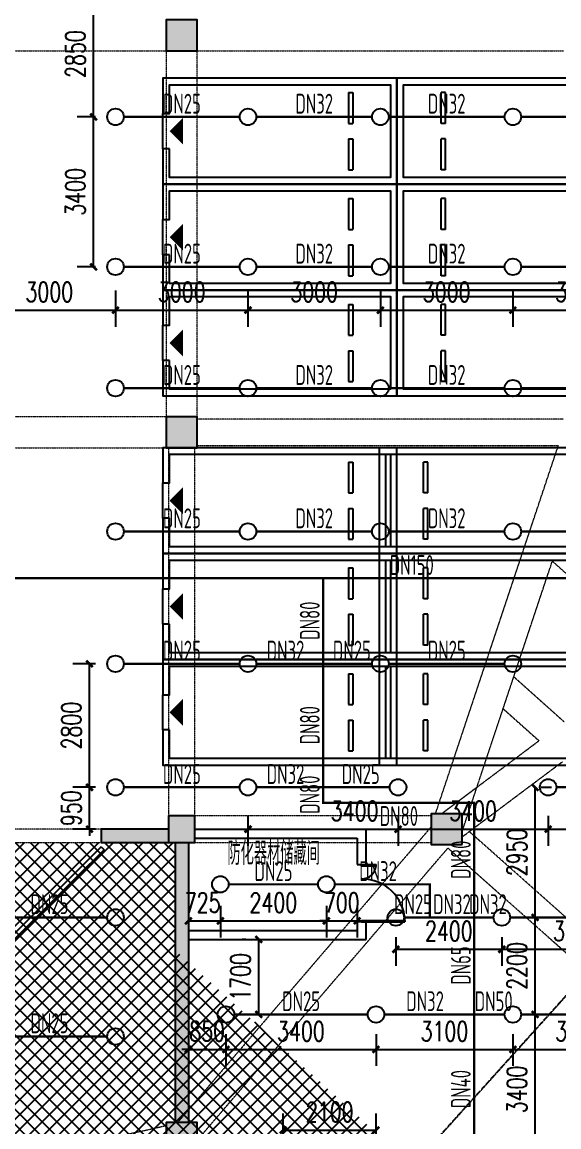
# Model space of a CAD drawing. Extents: x 6824721 to 16538177, y 2478193 to 6665639.
# Drawn here: x 8830099 to 8842256, y 2813701 to 2838751 of the extents above; entities that cross this region are included whole.
import ezdxf

# ---------------------------------------------------------------- set-up
doc = ezdxf.new("R2010")
doc.units = 0
doc.header["$LTSCALE"] = 10
doc.linetypes.add('__DASH', pattern=[0.35, 0.25, -0.1])
doc.linetypes.add('DASH', pattern=[0.35, 0.25, -0.1])
for name, color, linetype in [('0-wo', 8, 'Continuous'), ('00-停车位', 67, 'Continuous'), ('PUB_HATCH', 8, 'Continuous'), ('S-梁-虚线', 4, 'DASH'), ('W-EQUIP_喷头', 7, 'Continuous'), ('W-PIPE-喷淋', 6, 'Continuous'), ('W-PIPE-喷淋中', 6, 'Continuous'), ('W-TEXT_喷淋', 7, 'Continuous'), ('W-TWT_DIM', 3, 'Continuous')]:
    doc.layers.add(name, color=color, linetype=linetype)
doc.layers.add('钢梁', color=141, linetype='Continuous', lineweight=18)
doc.styles.add('8B2_02', font='tssdeng.shx', dxfattribs={"width": 0.7, "bigfont": 'TSSDCHN.shx'})
doc.styles.add('_TCH_DIM_T3', font='SIMPLEX', dxfattribs={"width": 0.705882, "bigfont": 'GBCBIG'})
doc.styles.add('_TWT_PIPEDN', font='TSSDENG', dxfattribs={"width": 0.8, "height": 3.5, "bigfont": 'TSSDCHN'})
doc.dimstyles.new('_TWT_ARCH&&150', dxfattribs={"dimtxt": 446.25, "dimasz": 150, "dimexe": 375, "dimexo": 450, "dimgap": 189.375, "dimtad": 1, "dimdec": 0, "dimzin": 0, "dimdsep": 46, "dimtxsty": '_TCH_DIM_T3', "dimblk": 'ARCHTICK', "dimcen": 0.09, "dimclrt": 7, "dimazin": 2, "dimtfac": 1, "dimtdec": 0, "dimtix": 1, "dimtmove": 2, "dimatfit": 3, "dimfxl": 0, "dimtolj": 1, "dimtzin": 0, "dimarcsym": 0})

# ---------------------------------------------------------------- blocks, each defined once
blk = doc.blocks.new('车位2400x5300')
at = {"layer": '00-停车位', "color": 251}
for p, q in [((-875, -1000), (-175, -1000)), ((-875, -1100), (-875, -1000)), ((-175, -1100), (-175, -1000)), ((175, -1000), (875, -1000)), ((175, -1100), (175, -1000)), ((875, -1100), (875, -1000)), ((-875, -1100), (-175, -1100)), ((175, -1100), (875, -1100)), ((400, -5300), (-400, -5300))]:
    blk.add_line(p, q, dxfattribs=at)
blk.add_lwpolyline([(400, -5150), (400, -5300), (1200, -5300), (1200, 0), (-1200, 0), (-1200, -5300), (-400, -5300), (-400, -5150), (-1050, -5150), (-1050, -150), (1050, -150), (1050, -5150), (400, -5150)], dxfattribs=at)
blk.add_lwpolyline([(0, -5150, 0, 600, 0), (0, -4850, 600, 600, 0)], format="xyseb", dxfattribs=at)
blk = doc.blocks.new('_FZH')
blk.add_lwpolyline([(-0.5, -0.5), (0.5, -0.5), (0.5, 0.5), (-0.5, 0.5)], close=True)
at = {"layer": 'PUB_HATCH'}
blk.add_solid([(-0.5, -0.5), (0.5, -0.5), (-0.5, 0.5), (0.5, 0.5)], dxfattribs=at)
blk = doc.blocks.new('$DorLib2D$00000091')
for p, q in [((-0.5, 0.0417), (-0.1464, 0.3952)), ((-0.1464, 0.3952), (-0.1582, 0.407)), ((0.1464, 0.3952), (0.1582, 0.407)), ((0.5, 0.0417), (0.1464, 0.3952)), ((-0.5, 0.0417), (-0.5118, 0.0535)), ((0.5, 0.0417), (0.5118, 0.0535))]:
    blk.add_line(p, q)
at = {"const_width": 0.00833}
for points in [[(-0.5118, 0.0535), (-0.1582, 0.407)], [(0.5118, 0.0535), (0.1582, 0.407)]]:
    blk.add_lwpolyline(points, dxfattribs=at)
for centre, start, end in [((-0.5, 0.0417), 0, 45), ((0.5, 0.0417), 135, 180)]:
    blk.add_arc(centre, 0.5, start, end)
blk = doc.blocks.new('$DorLib2D$00000225')
at = {"color": 0}
for p, q in [((0.475, -0.001), (0.475, 0.752)), ((0.475, 0.752), (0.5, 0.752)), ((0.5, -0.001), (0.5, 0.752)), ((-0.5, 0), (-0.5, 0.252)), ((-0.475, 0.252), (-0.5, 0.252)), ((-0.475, 0), (-0.475, 0.252)), ((-0.475, 0), (-0.5, 0)), ((0.475, -0.001), (0.5, -0.001))]:
    blk.add_line(p, q, dxfattribs=at)
for centre, radius, start, end in [((0.505, -0.002), 0.755, 92.2493, 179.7238), ((-0.501, 0.003), 0.251, 359.7899, 84.0974)]:
    blk.add_arc(centre, radius, start, end, dxfattribs=at)
blk = doc.blocks.new('LIANGMOBAN')
at = {"layer": 'S-梁-虚线', "color": 8, "lineweight": 18}
for p, q in [((1955591, 124128), (1963891, 124128)), ((1963891, 124128), (1963891, 115828)), ((1964591, 115828), (1964591, 124128)), ((1964591, 124128), (1972891, 124128)), ((1963891, 115828), (1955591, 115828)), ((1972891, 115778), (1964591, 115778)), ((1955591, 115128), (1963891, 115128)), ((1963941, 115128), (1963941, 106778)), ((1964541, 106778), (1964541, 115128)), ((1964591, 115178), (1972772, 115178)), ((1969989, 106828), (1972772, 115178)), ((1970591, 106422), (1972636, 112556)), ((1972636, 112556), (1974965, 110459)), ((1972903, 108912), (1971762, 109934)), ((1971521, 109210), (1972332, 108484)), ((1970125, 106828), (1972332, 108484)), ((1970591, 106303), (1972863, 108008)), ((1970171, 106863), (1970928, 107431)), ((1970629, 106535), (1970928, 107431)), ((1969891, 106778), (1964541, 106778)), ((1962416, 106478), (1956416, 106478)), ((1969881, 106519), (1964146, 99828)), ((1976225, 101561), (1970753, 106425)), ((1956416, 106178), (1962416, 106178)), ((1964541, 106178), (1969891, 106178)), ((1964602, 99438), (1970270, 106051)), ((1975823, 101115), (1970270, 106051)), ((1955541, 97904), (1963891, 99759))]:
    blk.add_line(p, q, dxfattribs=at)
blk = doc.blocks.new('_ArchTick')
at = {"color": 0, "linetype": 'ByBlock', "const_width": 0.4}
blk.add_lwpolyline([(-0.5, -0.5), (0.5, 0.5)], dxfattribs=at)
blk = doc.blocks.new('*D464')
at = {"layer": 'Defpoints', "color": 0, "transparency": 16777216}
for p in [(8835458, 2817951), (8835615, 2817951), (8835615, 2816251)]:
    blk.add_point(p, dxfattribs=at)
at = {"layer": 'W-TWT_DIM', "color": 0, "lineweight": -2, "transparency": 16777216}
for p, q in [((8835165, 2817951), (8835083, 2817951)), ((8835458, 2816251), (8835458, 2817951)), ((8835165, 2816251), (8835083, 2816251))]:
    blk.add_line(p, q, dxfattribs=at)
at = {"layer": 'W-TWT_DIM', "color": 0, "lineweight": -2, "transparency": 16777216, "xscale": 150, "yscale": 150, "zscale": 150}
for p, rotation in [((8835458, 2817951), 90), ((8835458, 2816251), 270)]:
    blk.add_blockref('_ArchTick', p, dxfattribs=dict(at, rotation=rotation))
at = {"layer": 'W-TWT_DIM', "color": 7, "transparency": 16777216, "insert": (8835045, 2817101), "char_height": 446.2, "attachment_point": 5, "rotation": 90, "style": '_TCH_DIM_T3'}
blk.add_mtext('\\A1;1700', dxfattribs=at)
blk = doc.blocks.new('*D465')
at = {"layer": 'Defpoints', "color": 0, "transparency": 16777216}
for p in [(8838564, 2818451), (8840964, 2818451), (8840964, 2817728)]:
    blk.add_point(p, dxfattribs=at)
at = {"layer": 'W-TWT_DIM', "color": 0, "lineweight": -2, "transparency": 16777216}
for p, q in [((8838564, 2818001), (8838564, 2817353)), ((8840964, 2818001), (8840964, 2817353)), ((8838564, 2817728), (8840964, 2817728))]:
    blk.add_line(p, q, dxfattribs=at)
at = {"layer": 'W-TWT_DIM', "color": 0, "lineweight": -2, "transparency": 16777216, "xscale": 150, "yscale": 150, "zscale": 150, "rotation": 180}
blk.add_blockref('_ArchTick', (8838564, 2817728), dxfattribs=at)
at = {"layer": 'W-TWT_DIM', "color": 0, "lineweight": -2, "transparency": 16777216, "xscale": 150, "yscale": 150, "zscale": 150}
blk.add_blockref('_ArchTick', (8840964, 2817728), dxfattribs=at)
at = {"layer": 'W-TWT_DIM', "color": 7, "transparency": 16777216, "insert": (8839764, 2818140), "char_height": 446.2, "attachment_point": 5, "style": '_TCH_DIM_T3'}
blk.add_mtext('\\A1;2400', dxfattribs=at)
blk = doc.blocks.new('*D466')
at = {"layer": 'Defpoints', "color": 0, "transparency": 16777216}
for p in [(8840964, 2818451), (8844364, 2818451), (8844364, 2817728)]:
    blk.add_point(p, dxfattribs=at)
at = {"layer": 'W-TWT_DIM', "color": 0, "lineweight": -2, "transparency": 16777216}
for p, q in [((8840964, 2818001), (8840964, 2817353)), ((8844364, 2818001), (8844364, 2817353)), ((8840964, 2817728), (8844364, 2817728))]:
    blk.add_line(p, q, dxfattribs=at)
at = {"layer": 'W-TWT_DIM', "color": 0, "lineweight": -2, "transparency": 16777216, "xscale": 150, "yscale": 150, "zscale": 150, "rotation": 180}
blk.add_blockref('_ArchTick', (8840964, 2817728), dxfattribs=at)
at = {"layer": 'W-TWT_DIM', "color": 0, "lineweight": -2, "transparency": 16777216, "xscale": 150, "yscale": 150, "zscale": 150}
blk.add_blockref('_ArchTick', (8844364, 2817728), dxfattribs=at)
at = {"layer": 'W-TWT_DIM', "color": 7, "transparency": 16777216, "insert": (8842664, 2818140), "char_height": 446.2, "attachment_point": 5, "style": '_TCH_DIM_T3'}
blk.add_mtext('\\A1;3400', dxfattribs=at)
blk = doc.blocks.new('*D573')
at = {"layer": 'Defpoints', "color": 0, "transparency": 16777216}
for p in [(8831718, 2836601), (8832214, 2836601), (8832214, 2833201)]:
    blk.add_point(p, dxfattribs=at)
at = {"layer": 'W-TWT_DIM', "color": 0, "lineweight": -2, "transparency": 16777216}
for p, q in [((8831764, 2836601), (8831343, 2836601)), ((8831718, 2833201), (8831718, 2836601)), ((8831764, 2833201), (8831343, 2833201))]:
    blk.add_line(p, q, dxfattribs=at)
at = {"layer": 'W-TWT_DIM', "color": 0, "lineweight": -2, "transparency": 16777216, "xscale": 150, "yscale": 150, "zscale": 150}
for p, rotation in [((8831718, 2836601), 90), ((8831718, 2833201), 270)]:
    blk.add_blockref('_ArchTick', p, dxfattribs=dict(at, rotation=rotation))
at = {"layer": 'W-TWT_DIM', "color": 7, "transparency": 16777216, "insert": (8831305, 2834901), "char_height": 446.2, "attachment_point": 5, "rotation": 90, "style": '_TCH_DIM_T3'}
blk.add_mtext('\\A1;3400', dxfattribs=at)
blk = doc.blocks.new('*D574')
at = {"layer": 'Defpoints', "color": 0, "transparency": 16777216}
for p in [(8831718, 2839451), (8832214, 2839451), (8832214, 2836601)]:
    blk.add_point(p, dxfattribs=at)
at = {"layer": 'W-TWT_DIM', "color": 0, "lineweight": -2, "transparency": 16777216}
for p, q in [((8831764, 2839451), (8831343, 2839451)), ((8831718, 2836601), (8831718, 2839451)), ((8831764, 2836601), (8831343, 2836601))]:
    blk.add_line(p, q, dxfattribs=at)
at = {"layer": 'W-TWT_DIM', "color": 0, "lineweight": -2, "transparency": 16777216, "xscale": 150, "yscale": 150, "zscale": 150}
for p, rotation in [((8831718, 2839451), 90), ((8831718, 2836601), 270)]:
    blk.add_blockref('_ArchTick', p, dxfattribs=dict(at, rotation=rotation))
at = {"layer": 'W-TWT_DIM', "color": 7, "transparency": 16777216, "insert": (8831305, 2838026), "char_height": 446.2, "attachment_point": 5, "rotation": 90, "style": '_TCH_DIM_T3'}
blk.add_mtext('\\A1;2850', dxfattribs=at)
blk = doc.blocks.new('*D578')
at = {"layer": 'Defpoints', "color": 0, "transparency": 16777216}
for p in [(8838114, 2813629), (8836014, 2812851), (8838114, 2812851)]:
    blk.add_point(p, dxfattribs=at)
at = {"layer": 'W-TWT_DIM', "color": 0, "lineweight": -2, "transparency": 16777216}
for p, q in [((8836014, 2813301), (8836014, 2814004)), ((8838114, 2813301), (8838114, 2814004)), ((8836014, 2813629), (8838114, 2813629))]:
    blk.add_line(p, q, dxfattribs=at)
at = {"layer": 'W-TWT_DIM', "color": 0, "lineweight": -2, "transparency": 16777216, "xscale": 150, "yscale": 150, "zscale": 150, "rotation": 180}
blk.add_blockref('_ArchTick', (8836014, 2813629), dxfattribs=at)
at = {"layer": 'W-TWT_DIM', "color": 0, "lineweight": -2, "transparency": 16777216, "xscale": 150, "yscale": 150, "zscale": 150}
blk.add_blockref('_ArchTick', (8838114, 2813629), dxfattribs=at)
at = {"layer": 'W-TWT_DIM', "color": 7, "transparency": 16777216, "insert": (8837064, 2814041), "char_height": 446.2, "attachment_point": 5, "style": '_TCH_DIM_T3'}
blk.add_mtext('\\A1;2100', dxfattribs=at)
blk = doc.blocks.new('*D646')
at = {"layer": 'Defpoints', "color": 0, "transparency": 16777216}
for p in [(8831625, 2824201), (8832214, 2824201), (8832214, 2821401)]:
    blk.add_point(p, dxfattribs=at)
at = {"layer": 'W-TWT_DIM', "color": 0, "lineweight": -2, "transparency": 16777216}
for p, q in [((8831764, 2824201), (8831250, 2824201)), ((8831625, 2821401), (8831625, 2824201)), ((8831764, 2821401), (8831250, 2821401))]:
    blk.add_line(p, q, dxfattribs=at)
at = {"layer": 'W-TWT_DIM', "color": 0, "lineweight": -2, "transparency": 16777216, "xscale": 150, "yscale": 150, "zscale": 150}
for p, rotation in [((8831625, 2824201), 90), ((8831625, 2821401), 270)]:
    blk.add_blockref('_ArchTick', p, dxfattribs=dict(at, rotation=rotation))
at = {"layer": 'W-TWT_DIM', "color": 7, "transparency": 16777216, "insert": (8831212, 2822801), "char_height": 446.2, "attachment_point": 5, "rotation": 90, "style": '_TCH_DIM_T3'}
blk.add_mtext('\\A1;2800', dxfattribs=at)
blk = doc.blocks.new('*D647')
at = {"layer": 'Defpoints', "color": 0, "transparency": 16777216}
for p in [(8831625, 2821401), (8832214, 2821401), (8832214, 2820452)]:
    blk.add_point(p, dxfattribs=at)
at = {"layer": 'W-TWT_DIM', "color": 0, "lineweight": -2, "transparency": 16777216}
for p, q in [((8831764, 2821401), (8831250, 2821401)), ((8831625, 2821401), (8831625, 2821551)), ((8831625, 2820452), (8831625, 2821401)), ((8831764, 2820452), (8831250, 2820452)), ((8831625, 2820452), (8831625, 2820302))]:
    blk.add_line(p, q, dxfattribs=at)
at = {"layer": 'W-TWT_DIM', "color": 0, "lineweight": -2, "transparency": 16777216, "xscale": 150, "yscale": 150, "zscale": 150}
for p, rotation in [((8831625, 2821401), 270), ((8831625, 2820452), 90)]:
    blk.add_blockref('_ArchTick', p, dxfattribs=dict(at, rotation=rotation))
at = {"layer": 'W-TWT_DIM', "color": 7, "transparency": 16777216, "insert": (8831212, 2820927), "char_height": 446.2, "attachment_point": 5, "rotation": 90, "style": '_TCH_DIM_T3'}
blk.add_mtext('\\A1;950', dxfattribs=at)
blk = doc.blocks.new('*D650')
at = {"layer": 'Defpoints', "color": 0, "transparency": 16777216}
for p in [(8842014, 2821201), (8845014, 2821201), (8845014, 2820451)]:
    blk.add_point(p, dxfattribs=at)
at = {"layer": 'W-TWT_DIM', "color": 0, "lineweight": -2, "transparency": 16777216}
for p, q in [((8842014, 2820751), (8842014, 2820076)), ((8845014, 2820751), (8845014, 2820076)), ((8842014, 2820451), (8845014, 2820451))]:
    blk.add_line(p, q, dxfattribs=at)
at = {"layer": 'W-TWT_DIM', "color": 0, "lineweight": -2, "transparency": 16777216, "xscale": 150, "yscale": 150, "zscale": 150, "rotation": 180}
blk.add_blockref('_ArchTick', (8842014, 2820451), dxfattribs=at)
at = {"layer": 'W-TWT_DIM', "color": 0, "lineweight": -2, "transparency": 16777216, "xscale": 150, "yscale": 150, "zscale": 150}
blk.add_blockref('_ArchTick', (8845014, 2820451), dxfattribs=at)
at = {"layer": 'W-TWT_DIM', "color": 7, "transparency": 16777216, "insert": (8843803, 2820864), "char_height": 446.2, "attachment_point": 5, "style": '_TCH_DIM_T3'}
blk.add_mtext('\\A1;3000', dxfattribs=at)
blk = doc.blocks.new('*D651')
at = {"layer": 'Defpoints', "color": 0, "transparency": 16777216}
for p in [(8838614, 2821201), (8842014, 2821201), (8842014, 2820451)]:
    blk.add_point(p, dxfattribs=at)
at = {"layer": 'W-TWT_DIM', "color": 0, "lineweight": -2, "transparency": 16777216}
for p, q in [((8838614, 2820751), (8838614, 2820076)), ((8842014, 2820751), (8842014, 2820076)), ((8838614, 2820451), (8842014, 2820451))]:
    blk.add_line(p, q, dxfattribs=at)
at = {"layer": 'W-TWT_DIM', "color": 0, "lineweight": -2, "transparency": 16777216, "xscale": 150, "yscale": 150, "zscale": 150, "rotation": 180}
blk.add_blockref('_ArchTick', (8838614, 2820451), dxfattribs=at)
at = {"layer": 'W-TWT_DIM', "color": 0, "lineweight": -2, "transparency": 16777216, "xscale": 150, "yscale": 150, "zscale": 150}
blk.add_blockref('_ArchTick', (8842014, 2820451), dxfattribs=at)
at = {"layer": 'W-TWT_DIM', "color": 7, "transparency": 16777216, "insert": (8840314, 2820864), "char_height": 446.2, "attachment_point": 5, "style": '_TCH_DIM_T3'}
blk.add_mtext('\\A1;3400', dxfattribs=at)
blk = doc.blocks.new('*D652')
at = {"layer": 'Defpoints', "color": 0, "transparency": 16777216}
for p in [(8835214, 2821201), (8838614, 2821201), (8838614, 2820451)]:
    blk.add_point(p, dxfattribs=at)
at = {"layer": 'W-TWT_DIM', "color": 0, "lineweight": -2, "transparency": 16777216}
for p, q in [((8835214, 2820751), (8835214, 2820076)), ((8838614, 2820751), (8838614, 2820076)), ((8835214, 2820451), (8838614, 2820451))]:
    blk.add_line(p, q, dxfattribs=at)
at = {"layer": 'W-TWT_DIM', "color": 0, "lineweight": -2, "transparency": 16777216, "xscale": 150, "yscale": 150, "zscale": 150, "rotation": 180}
blk.add_blockref('_ArchTick', (8835214, 2820451), dxfattribs=at)
at = {"layer": 'W-TWT_DIM', "color": 0, "lineweight": -2, "transparency": 16777216, "xscale": 150, "yscale": 150, "zscale": 150}
blk.add_blockref('_ArchTick', (8838614, 2820451), dxfattribs=at)
at = {"layer": 'W-TWT_DIM', "color": 7, "transparency": 16777216, "insert": (8837630, 2820864), "char_height": 446.2, "attachment_point": 5, "style": '_TCH_DIM_T3'}
blk.add_mtext('\\A1;3400', dxfattribs=at)
blk = doc.blocks.new('*D797')
at = {"layer": 'Defpoints', "color": 0, "transparency": 16777216}
for p in [(8833864, 2819164), (8834589, 2819164), (8834589, 2818373)]:
    blk.add_point(p, dxfattribs=at)
at = {"layer": 'W-TWT_DIM', "color": 0, "lineweight": -2, "transparency": 16777216}
for p, q in [((8833864, 2818714), (8833864, 2817998)), ((8834589, 2818714), (8834589, 2817998)), ((8833864, 2818373), (8834589, 2818373))]:
    blk.add_line(p, q, dxfattribs=at)
at = {"layer": 'W-TWT_DIM', "color": 0, "lineweight": -2, "transparency": 16777216, "xscale": 150, "yscale": 150, "zscale": 150, "rotation": 180}
blk.add_blockref('_ArchTick', (8833864, 2818373), dxfattribs=at)
at = {"layer": 'W-TWT_DIM', "color": 0, "lineweight": -2, "transparency": 16777216, "xscale": 150, "yscale": 150, "zscale": 150}
blk.add_blockref('_ArchTick', (8834589, 2818373), dxfattribs=at)
at = {"layer": 'W-TWT_DIM', "color": 7, "transparency": 16777216, "insert": (8834188, 2818788), "char_height": 446.2, "attachment_point": 5, "style": '_TCH_DIM_T3'}
blk.add_mtext('\\A1;725', dxfattribs=at)
blk = doc.blocks.new('*D798')
at = {"layer": 'Defpoints', "color": 0, "transparency": 16777216}
for p in [(8834589, 2819164), (8836989, 2819164), (8836989, 2818373)]:
    blk.add_point(p, dxfattribs=at)
at = {"layer": 'W-TWT_DIM', "color": 0, "lineweight": -2, "transparency": 16777216}
for p, q in [((8834589, 2818714), (8834589, 2817998)), ((8836989, 2818714), (8836989, 2817998)), ((8834589, 2818373), (8836989, 2818373))]:
    blk.add_line(p, q, dxfattribs=at)
at = {"layer": 'W-TWT_DIM', "color": 0, "lineweight": -2, "transparency": 16777216, "xscale": 150, "yscale": 150, "zscale": 150, "rotation": 180}
blk.add_blockref('_ArchTick', (8834589, 2818373), dxfattribs=at)
at = {"layer": 'W-TWT_DIM', "color": 0, "lineweight": -2, "transparency": 16777216, "xscale": 150, "yscale": 150, "zscale": 150}
blk.add_blockref('_ArchTick', (8836989, 2818373), dxfattribs=at)
at = {"layer": 'W-TWT_DIM', "color": 7, "transparency": 16777216, "insert": (8835789, 2818785), "char_height": 446.2, "attachment_point": 5, "style": '_TCH_DIM_T3'}
blk.add_mtext('\\A1;2400', dxfattribs=at)
blk = doc.blocks.new('*D799')
at = {"layer": 'Defpoints', "color": 0, "transparency": 16777216}
for p in [(8836989, 2819164), (8837689, 2819164), (8837689, 2818373)]:
    blk.add_point(p, dxfattribs=at)
at = {"layer": 'W-TWT_DIM', "color": 0, "lineweight": -2, "transparency": 16777216}
for p, q in [((8836989, 2818714), (8836989, 2817998)), ((8837689, 2818714), (8837689, 2817998)), ((8836989, 2818373), (8836839, 2818373)), ((8836989, 2818373), (8837689, 2818373)), ((8837689, 2818373), (8837839, 2818373))]:
    blk.add_line(p, q, dxfattribs=at)
at = {"layer": 'W-TWT_DIM', "color": 0, "lineweight": -2, "transparency": 16777216, "xscale": 150, "yscale": 150, "zscale": 150}
blk.add_blockref('_ArchTick', (8836989, 2818373), dxfattribs=at)
at = {"layer": 'W-TWT_DIM', "color": 0, "lineweight": -2, "transparency": 16777216, "xscale": 150, "yscale": 150, "zscale": 150, "rotation": 180}
blk.add_blockref('_ArchTick', (8837689, 2818373), dxfattribs=at)
at = {"layer": 'W-TWT_DIM', "color": 7, "transparency": 16777216, "insert": (8837339, 2818785), "char_height": 446.2, "attachment_point": 5, "style": '_TCH_DIM_T3'}
blk.add_mtext('\\A1;700', dxfattribs=at)
blk = doc.blocks.new('*D804')
at = {"layer": 'Defpoints', "color": 0, "transparency": 16777216}
for p in [(8841214, 2816251), (8844214, 2816251), (8844214, 2815458)]:
    blk.add_point(p, dxfattribs=at)
at = {"layer": 'W-TWT_DIM', "color": 0, "lineweight": -2, "transparency": 16777216}
for p, q in [((8841214, 2815801), (8841214, 2815083)), ((8844214, 2815801), (8844214, 2815083)), ((8841214, 2815458), (8844214, 2815458))]:
    blk.add_line(p, q, dxfattribs=at)
at = {"layer": 'W-TWT_DIM', "color": 0, "lineweight": -2, "transparency": 16777216, "xscale": 150, "yscale": 150, "zscale": 150, "rotation": 180}
blk.add_blockref('_ArchTick', (8841214, 2815458), dxfattribs=at)
at = {"layer": 'W-TWT_DIM', "color": 0, "lineweight": -2, "transparency": 16777216, "xscale": 150, "yscale": 150, "zscale": 150}
blk.add_blockref('_ArchTick', (8844214, 2815458), dxfattribs=at)
at = {"layer": 'W-TWT_DIM', "color": 7, "transparency": 16777216, "insert": (8842714, 2815870), "char_height": 446.2, "attachment_point": 5, "style": '_TCH_DIM_T3'}
blk.add_mtext('\\A1;3000', dxfattribs=at)
blk = doc.blocks.new('*D805')
at = {"layer": 'Defpoints', "color": 0, "transparency": 16777216}
for p in [(8838114, 2816251), (8841214, 2816251), (8841214, 2815458)]:
    blk.add_point(p, dxfattribs=at)
at = {"layer": 'W-TWT_DIM', "color": 0, "lineweight": -2, "transparency": 16777216}
for p, q in [((8838114, 2815801), (8838114, 2815083)), ((8841214, 2815801), (8841214, 2815083)), ((8838114, 2815458), (8841214, 2815458))]:
    blk.add_line(p, q, dxfattribs=at)
at = {"layer": 'W-TWT_DIM', "color": 0, "lineweight": -2, "transparency": 16777216, "xscale": 150, "yscale": 150, "zscale": 150, "rotation": 180}
blk.add_blockref('_ArchTick', (8838114, 2815458), dxfattribs=at)
at = {"layer": 'W-TWT_DIM', "color": 0, "lineweight": -2, "transparency": 16777216, "xscale": 150, "yscale": 150, "zscale": 150}
blk.add_blockref('_ArchTick', (8841214, 2815458), dxfattribs=at)
at = {"layer": 'W-TWT_DIM', "color": 7, "transparency": 16777216, "insert": (8839664, 2815870), "char_height": 446.2, "attachment_point": 5, "style": '_TCH_DIM_T3'}
blk.add_mtext('\\A1;3100', dxfattribs=at)
blk = doc.blocks.new('*D806')
at = {"layer": 'Defpoints', "color": 0, "transparency": 16777216}
for p in [(8834714, 2816251), (8838114, 2816251), (8838114, 2815458)]:
    blk.add_point(p, dxfattribs=at)
at = {"layer": 'W-TWT_DIM', "color": 0, "lineweight": -2, "transparency": 16777216}
for p, q in [((8834714, 2815801), (8834714, 2815083)), ((8838114, 2815801), (8838114, 2815083)), ((8834714, 2815458), (8838114, 2815458))]:
    blk.add_line(p, q, dxfattribs=at)
at = {"layer": 'W-TWT_DIM', "color": 0, "lineweight": -2, "transparency": 16777216, "xscale": 150, "yscale": 150, "zscale": 150, "rotation": 180}
blk.add_blockref('_ArchTick', (8834714, 2815458), dxfattribs=at)
at = {"layer": 'W-TWT_DIM', "color": 0, "lineweight": -2, "transparency": 16777216, "xscale": 150, "yscale": 150, "zscale": 150}
blk.add_blockref('_ArchTick', (8838114, 2815458), dxfattribs=at)
at = {"layer": 'W-TWT_DIM', "color": 7, "transparency": 16777216, "insert": (8836414, 2815870), "char_height": 446.2, "attachment_point": 5, "style": '_TCH_DIM_T3'}
blk.add_mtext('\\A1;3400', dxfattribs=at)
blk = doc.blocks.new('*D807')
at = {"layer": 'Defpoints', "color": 0, "transparency": 16777216}
for p in [(8833864, 2816251), (8834714, 2816251), (8834714, 2815458)]:
    blk.add_point(p, dxfattribs=at)
at = {"layer": 'W-TWT_DIM', "color": 0, "lineweight": -2, "transparency": 16777216}
for p, q in [((8833864, 2815801), (8833864, 2815083)), ((8834714, 2815801), (8834714, 2815083)), ((8833864, 2815458), (8833714, 2815458)), ((8833864, 2815458), (8834714, 2815458)), ((8834714, 2815458), (8834864, 2815458))]:
    blk.add_line(p, q, dxfattribs=at)
at = {"layer": 'W-TWT_DIM', "color": 0, "lineweight": -2, "transparency": 16777216, "xscale": 150, "yscale": 150, "zscale": 150}
blk.add_blockref('_ArchTick', (8833864, 2815458), dxfattribs=at)
at = {"layer": 'W-TWT_DIM', "color": 0, "lineweight": -2, "transparency": 16777216, "xscale": 150, "yscale": 150, "zscale": 150, "rotation": 180}
blk.add_blockref('_ArchTick', (8834714, 2815458), dxfattribs=at)
at = {"layer": 'W-TWT_DIM', "color": 7, "transparency": 16777216, "insert": (8834289, 2815870), "char_height": 446.2, "attachment_point": 5, "style": '_TCH_DIM_T3'}
blk.add_mtext('\\A1;850', dxfattribs=at)
blk = doc.blocks.new('*D808')
at = {"layer": 'Defpoints', "color": 0, "transparency": 16777216}
for p in [(8841402, 2821401), (8841717, 2821401), (8841402, 2818451)]:
    blk.add_point(p, dxfattribs=at)
at = {"layer": 'W-TWT_DIM', "color": 0, "lineweight": -2, "transparency": 16777216}
for p, q in [((8841717, 2818451), (8841717, 2821401)), ((8841852, 2821401), (8842092, 2821401)), ((8841852, 2818451), (8842092, 2818451))]:
    blk.add_line(p, q, dxfattribs=at)
at = {"layer": 'W-TWT_DIM', "color": 0, "lineweight": -2, "transparency": 16777216, "xscale": 150, "yscale": 150, "zscale": 150}
for p, rotation in [((8841717, 2821401), 90), ((8841717, 2818451), 270)]:
    blk.add_blockref('_ArchTick', p, dxfattribs=dict(at, rotation=rotation))
at = {"layer": 'W-TWT_DIM', "color": 7, "transparency": 16777216, "insert": (8841305, 2819926), "char_height": 446.2, "attachment_point": 5, "rotation": 90, "style": '_TCH_DIM_T3'}
blk.add_mtext('\\A1;2950', dxfattribs=at)
blk = doc.blocks.new('*D809')
at = {"layer": 'Defpoints', "color": 0, "transparency": 16777216}
for p in [(8841402, 2818451), (8841717, 2818451), (8841402, 2816251)]:
    blk.add_point(p, dxfattribs=at)
at = {"layer": 'W-TWT_DIM', "color": 0, "lineweight": -2, "transparency": 16777216}
for p, q in [((8841717, 2816251), (8841717, 2818451)), ((8841852, 2818451), (8842092, 2818451)), ((8841852, 2816251), (8842092, 2816251))]:
    blk.add_line(p, q, dxfattribs=at)
at = {"layer": 'W-TWT_DIM', "color": 0, "lineweight": -2, "transparency": 16777216, "xscale": 150, "yscale": 150, "zscale": 150}
for p, rotation in [((8841717, 2818451), 90), ((8841717, 2816251), 270)]:
    blk.add_blockref('_ArchTick', p, dxfattribs=dict(at, rotation=rotation))
at = {"layer": 'W-TWT_DIM', "color": 7, "transparency": 16777216, "insert": (8841305, 2817351), "char_height": 446.2, "attachment_point": 5, "rotation": 90, "style": '_TCH_DIM_T3'}
blk.add_mtext('\\A1;2200', dxfattribs=at)
blk = doc.blocks.new('*D810')
at = {"layer": 'Defpoints', "color": 0, "transparency": 16777216}
for p in [(8841402, 2816251), (8841717, 2816251), (8841402, 2812851)]:
    blk.add_point(p, dxfattribs=at)
at = {"layer": 'W-TWT_DIM', "color": 0, "lineweight": -2, "transparency": 16777216}
for p, q in [((8841717, 2812851), (8841717, 2816251)), ((8841852, 2816251), (8842092, 2816251)), ((8841852, 2812851), (8842092, 2812851))]:
    blk.add_line(p, q, dxfattribs=at)
at = {"layer": 'W-TWT_DIM', "color": 0, "lineweight": -2, "transparency": 16777216, "xscale": 150, "yscale": 150, "zscale": 150}
for p, rotation in [((8841717, 2816251), 90), ((8841717, 2812851), 270)]:
    blk.add_blockref('_ArchTick', p, dxfattribs=dict(at, rotation=rotation))
at = {"layer": 'W-TWT_DIM', "color": 7, "transparency": 16777216, "insert": (8841305, 2814551), "char_height": 446.2, "attachment_point": 5, "rotation": 90, "style": '_TCH_DIM_T3'}
blk.add_mtext('\\A1;3400', dxfattribs=at)
blk = doc.blocks.new('*D1530')
at = {"layer": 'Defpoints', "color": 0, "transparency": 16777216}
for p in [(8829214, 2833119), (8832214, 2833119), (8832214, 2832220)]:
    blk.add_point(p, dxfattribs=at)
at = {"layer": 'W-TWT_DIM', "color": 0, "lineweight": -2, "transparency": 16777216}
for p, q in [((8829214, 2832669), (8829214, 2831845)), ((8832214, 2832669), (8832214, 2831845)), ((8829214, 2832220), (8832214, 2832220))]:
    blk.add_line(p, q, dxfattribs=at)
at = {"layer": 'W-TWT_DIM', "color": 0, "lineweight": -2, "transparency": 16777216, "xscale": 150, "yscale": 150, "zscale": 150, "rotation": 180}
blk.add_blockref('_ArchTick', (8829214, 2832220), dxfattribs=at)
at = {"layer": 'W-TWT_DIM', "color": 0, "lineweight": -2, "transparency": 16777216, "xscale": 150, "yscale": 150, "zscale": 150}
blk.add_blockref('_ArchTick', (8832214, 2832220), dxfattribs=at)
at = {"layer": 'W-TWT_DIM', "color": 7, "transparency": 16777216, "insert": (8830714, 2832633), "char_height": 446.2, "attachment_point": 5, "style": '_TCH_DIM_T3'}
blk.add_mtext('\\A1;3000', dxfattribs=at)
blk = doc.blocks.new('*D1531')
at = {"layer": 'Defpoints', "color": 0, "transparency": 16777216}
for p in [(8832214, 2833119), (8835214, 2833119), (8835214, 2832220)]:
    blk.add_point(p, dxfattribs=at)
at = {"layer": 'W-TWT_DIM', "color": 0, "lineweight": -2, "transparency": 16777216}
for p, q in [((8832214, 2832669), (8832214, 2831845)), ((8835214, 2832669), (8835214, 2831845)), ((8832214, 2832220), (8835214, 2832220))]:
    blk.add_line(p, q, dxfattribs=at)
at = {"layer": 'W-TWT_DIM', "color": 0, "lineweight": -2, "transparency": 16777216, "xscale": 150, "yscale": 150, "zscale": 150, "rotation": 180}
blk.add_blockref('_ArchTick', (8832214, 2832220), dxfattribs=at)
at = {"layer": 'W-TWT_DIM', "color": 0, "lineweight": -2, "transparency": 16777216, "xscale": 150, "yscale": 150, "zscale": 150}
blk.add_blockref('_ArchTick', (8835214, 2832220), dxfattribs=at)
at = {"layer": 'W-TWT_DIM', "color": 7, "transparency": 16777216, "insert": (8833714, 2832633), "char_height": 446.2, "attachment_point": 5, "style": '_TCH_DIM_T3'}
blk.add_mtext('\\A1;3000', dxfattribs=at)
blk = doc.blocks.new('*D1532')
at = {"layer": 'Defpoints', "color": 0, "transparency": 16777216}
for p in [(8835214, 2833119), (8838214, 2833119), (8838214, 2832220)]:
    blk.add_point(p, dxfattribs=at)
at = {"layer": 'W-TWT_DIM', "color": 0, "lineweight": -2, "transparency": 16777216}
for p, q in [((8835214, 2832669), (8835214, 2831845)), ((8838214, 2832669), (8838214, 2831845)), ((8835214, 2832220), (8838214, 2832220))]:
    blk.add_line(p, q, dxfattribs=at)
at = {"layer": 'W-TWT_DIM', "color": 0, "lineweight": -2, "transparency": 16777216, "xscale": 150, "yscale": 150, "zscale": 150, "rotation": 180}
blk.add_blockref('_ArchTick', (8835214, 2832220), dxfattribs=at)
at = {"layer": 'W-TWT_DIM', "color": 0, "lineweight": -2, "transparency": 16777216, "xscale": 150, "yscale": 150, "zscale": 150}
blk.add_blockref('_ArchTick', (8838214, 2832220), dxfattribs=at)
at = {"layer": 'W-TWT_DIM', "color": 7, "transparency": 16777216, "insert": (8836714, 2832633), "char_height": 446.2, "attachment_point": 5, "style": '_TCH_DIM_T3'}
blk.add_mtext('\\A1;3000', dxfattribs=at)
blk = doc.blocks.new('*D1533')
at = {"layer": 'Defpoints', "color": 0, "transparency": 16777216}
for p in [(8838214, 2833119), (8841214, 2833119), (8841214, 2832220)]:
    blk.add_point(p, dxfattribs=at)
at = {"layer": 'W-TWT_DIM', "color": 0, "lineweight": -2, "transparency": 16777216}
for p, q in [((8838214, 2832669), (8838214, 2831845)), ((8841214, 2832669), (8841214, 2831845)), ((8838214, 2832220), (8841214, 2832220))]:
    blk.add_line(p, q, dxfattribs=at)
at = {"layer": 'W-TWT_DIM', "color": 0, "lineweight": -2, "transparency": 16777216, "xscale": 150, "yscale": 150, "zscale": 150, "rotation": 180}
blk.add_blockref('_ArchTick', (8838214, 2832220), dxfattribs=at)
at = {"layer": 'W-TWT_DIM', "color": 0, "lineweight": -2, "transparency": 16777216, "xscale": 150, "yscale": 150, "zscale": 150}
blk.add_blockref('_ArchTick', (8841214, 2832220), dxfattribs=at)
at = {"layer": 'W-TWT_DIM', "color": 7, "transparency": 16777216, "insert": (8839714, 2832633), "char_height": 446.2, "attachment_point": 5, "style": '_TCH_DIM_T3'}
blk.add_mtext('\\A1;3000', dxfattribs=at)
blk = doc.blocks.new('*D1534')
at = {"layer": 'Defpoints', "color": 0, "transparency": 16777216}
for p in [(8841214, 2833119), (8844214, 2833119), (8844214, 2832220)]:
    blk.add_point(p, dxfattribs=at)
at = {"layer": 'W-TWT_DIM', "color": 0, "lineweight": -2, "transparency": 16777216}
for p, q in [((8841214, 2832669), (8841214, 2831845)), ((8844214, 2832669), (8844214, 2831845)), ((8841214, 2832220), (8844214, 2832220))]:
    blk.add_line(p, q, dxfattribs=at)
at = {"layer": 'W-TWT_DIM', "color": 0, "lineweight": -2, "transparency": 16777216, "xscale": 150, "yscale": 150, "zscale": 150, "rotation": 180}
blk.add_blockref('_ArchTick', (8841214, 2832220), dxfattribs=at)
at = {"layer": 'W-TWT_DIM', "color": 0, "lineweight": -2, "transparency": 16777216, "xscale": 150, "yscale": 150, "zscale": 150}
blk.add_blockref('_ArchTick', (8844214, 2832220), dxfattribs=at)
at = {"layer": 'W-TWT_DIM', "color": 7, "transparency": 16777216, "insert": (8842714, 2832633), "char_height": 446.2, "attachment_point": 5, "style": '_TCH_DIM_T3'}
blk.add_mtext('\\A1;3000', dxfattribs=at)
blk = doc.blocks.new('$TwtSys$00000125')
blk.add_circle((0, 0, 0), 1)

msp = doc.modelspace()

# ---------------------------------------------------------------- hatches: boundary and pattern name
h = msp.add_hatch()
h.set_pattern_fill('ANSI37', color=8, scale=150)
h.set_pattern_definition([(45, (8303016.86, 2710265.2), (-168.3798, 168.3798), []), (135, (8303016.86, 2710265.2), (-168.3798, -168.3798), [])])
h.paths.add_polyline_path([(8824414.1, 2949451.5), (8824414.1, 2935151.5), (8842714.1, 2935151.5), (8842714.1, 2879526.5), (8827964.1, 2879526.5), (8827964.1, 2881476.5), (8830839.1, 2881476.5), (8830939.1, 2886876.5), (8804334.6, 2886876.5), (8804142.3, 2820149.7), (8833564.1, 2820152.3), (8833564.1, 2817714.5), (8841204.8, 2810768), (8839163.9, 2808501.4), (8843102.6, 2804955), (8820829.2, 2780217.9), (8820829.2, 2770055.4), (8785124.6, 2730401.5), (8708264.1, 2730401.5), (8708264.1, 2736351.5), (8695014.1, 2750701.5), (8695014.1, 2775001.5), (8703014.1, 2775002.8), (8703014.1, 2949451.5), (8712039.3, 2949451.5)])
at = {"layer": '0-wo'}
for points in [[(8833414.1, 2820152.3), (8833414.1, 2820452.3), (8831889.1, 2820452.1), (8831889.1, 2820152.1)], [(8833864.1, 2820151.5), (8833564.1, 2820151.5), (8833564.1, 2818051.5), (8833864.1, 2818051.5)], [(8833564.1, 2813801.5), (8833864.1, 2813801.5), (8833864.1, 2818051.5), (8833564.1, 2818051.5)]]:
    msp.add_hatch(color=8, dxfattribs=at).paths.add_polyline_path(points)
at = {"layer": 'W-PIPE-喷淋中'}
for points in [[(8836914.1, 2821050.6), (8836914.1, 2821024.4), (8836887.8, 2821024.4)], [(8836914.1, 2821050.6), (8836887.8, 2821050.6), (8836887.8, 2821024.4)], [(8840335.9, 2821050.6), (8840335.9, 2821076.9), (8840362.1, 2821076.9)], [(8840335.9, 2821050.6), (8840362.1, 2821050.6), (8840362.1, 2821076.9)], [(8839332.3, 2819201.5), (8839358.6, 2819201.5), (8839358.6, 2819227.7)], [(8839332.3, 2819201.5), (8839332.3, 2819227.7), (8839358.6, 2819227.7)]]:
    msp.add_hatch(color=256, dxfattribs=at).paths.add_polyline_path(points)

# ---------------------------------------------------------------- linework, layer by layer
at = {"layer": '0-wo', "color": 8}
for p, q in [((8833414.1, 2820452.3), (8831889.1, 2820452.1)), ((8831889.1, 2820452.1), (8831889.1, 2820152.1)), ((8834014.1, 2820451.5), (8837889.1, 2820451.5)), ((8837889.1, 2819651.5), (8837889.1, 2820451.5)), ((8831889.1, 2820152.1), (8833414.1, 2820152.3)), ((8833564.1, 2820151.5), (8833564.1, 2818051.5)), ((8833864.1, 2820151.5), (8833864.1, 2818051.5)), ((8834014.1, 2820251.5), (8837689.1, 2820251.5)), ((8837689.1, 2820251.5), (8837689.1, 2819651.5)), ((8837689.1, 2819651.5), (8837889.1, 2819651.5)), ((8833864.1, 2818151.5), (8837689.1, 2818151.5)), ((8837889.1, 2818351.5), (8837689.1, 2818351.5)), ((8837689.1, 2818351.5), (8837689.1, 2818151.5)), ((8837889.1, 2817951.5), (8837889.1, 2818351.5)), ((8833564.1, 2818051.5), (8833564.1, 2813801.5)), ((8833864.1, 2818051.5), (8833864.1, 2813801.5)), ((8833864.1, 2817951.5), (8837889.1, 2817951.5))]:
    msp.add_line(p, q, dxfattribs=at)
at = {"layer": '0-wo', "color": 8, "linetype": '__DASH', "ltscale": 1.5}
msp.add_lwpolyline([(8813284.6, 2784317.7), (8845393.5, 2819978.2, 0.185339), (8846164.1, 2821985.6), (8846164.1, 2937489)], format="xyb", dxfattribs=at)
at = {"layer": 'W-PIPE-喷淋', "ltscale": 1.5, "const_width": 52.5}
msp.add_lwpolyline([(8836801.6, 2819201.5), (8834776.6, 2819201.5)], dxfattribs=at)
at = {"layer": 'W-PIPE-喷淋中', "ltscale": 1.5, "const_width": 52.5}
for points in [[(8835026.6, 2836601.5), (8832401.6, 2836601.5)], [(8838026.6, 2836601.5), (8835401.6, 2836601.5)], [(8841026.6, 2836601.5), (8838401.6, 2836601.5)], [(8844026.6, 2836601.5), (8841401.6, 2836601.5)], [(8835026.6, 2833201.5), (8832401.6, 2833201.5)], [(8838026.6, 2833201.5), (8835401.6, 2833201.5)], [(8841026.6, 2833201.5), (8838401.6, 2833201.5)], [(8844026.6, 2833201.5), (8841401.6, 2833201.5)], [(8835026.6, 2830451.5), (8832401.6, 2830451.5)], [(8838026.6, 2830451.5), (8835401.6, 2830451.5)], [(8841026.6, 2830451.5), (8838401.6, 2830451.5)], [(8844026.6, 2830451.5), (8841401.6, 2830451.5)], [(8835026.6, 2827201.5), (8832401.6, 2827201.5)], [(8838026.6, 2827201.5), (8835401.6, 2827201.5)], [(8841026.6, 2827201.5), (8838401.6, 2827201.5)], [(8844026.6, 2827201.5), (8841401.6, 2827201.5)], [(8818714.1, 2826141.3), (8836914.1, 2826141.3)], [(8836914.1, 2824201.5), (8836914.1, 2826141.3)], [(8836914.1, 2826141.3), (8841008.7, 2826141.3)], [(8841008.7, 2826141.3), (8846164.1, 2826141.3)], [(8832401.6, 2824201.5), (8835026.6, 2824201.5)], [(8835401.6, 2824201.5), (8836914.1, 2824201.5)], [(8836914.1, 2824201.5), (8838026.6, 2824201.5)], [(8836914.1, 2821401.5), (8836914.1, 2824201.5)], [(8838401.6, 2824201.5), (8841026.6, 2824201.5)], [(8832401.6, 2821401.5), (8835026.6, 2821401.5)], [(8835401.6, 2821401.5), (8836914.1, 2821401.5)], [(8836914.1, 2821401.5), (8838426.6, 2821401.5)], [(8836914.1, 2821050.6), (8836914.1, 2821401.5)], [(8842201.6, 2821401.5), (8844826.6, 2821401.5)], [(8836914.1, 2821050.6), (8840335.9, 2821050.6)], [(8840335.9, 2818451.5), (8840335.9, 2821050.6)], [(8839332.3, 2819201.5), (8837176.6, 2819201.5)], [(8839332.3, 2818451.5), (8839332.3, 2819201.5)], [(8829401.6, 2818451.5), (8832026.6, 2818451.5)], [(8838751.6, 2818451.5), (8839332.3, 2818451.5)], [(8839332.3, 2818451.5), (8840335.9, 2818451.5)], [(8840335.9, 2818451.5), (8840776.6, 2818451.5)], [(8840335.9, 2816251.5), (8840335.9, 2818451.5)], [(8841151.6, 2818451.5), (8844176.6, 2818451.5)], [(8834901.6, 2816251.5), (8837926.6, 2816251.5)], [(8838301.6, 2816251.5), (8840335.9, 2816251.5)], [(8840335.9, 2812851.5), (8840335.9, 2816251.5)], [(8840335.9, 2816251.5), (8841026.6, 2816251.5)], [(8841401.6, 2816251.5), (8844026.6, 2816251.5)], [(8829401.6, 2815751.5), (8832026.6, 2815751.5)]]:
    msp.add_lwpolyline(points, dxfattribs=at)

# ---------------------------------------------------------------- block references
at = {"layer": '0-wo', "color": 8}
for name, p, xscale, yscale, zscale, rotation in [('_FZH', (8833714.1, 2838451.5), 700, 700, 700, 90), ('_FZH', (8833714.1, 2829451.5), 700, 700, 700, 90), ('_FZH', (8833714.1, 2820451.5), 600, 600, 600, 90), ('_FZH', (8839714.1, 2820451.5), 700, 700, 700, 90), ('$DorLib2D$00000091', (8828889.1, 2820301.9), 6000, 6000, 300, 180.0050825006123), ('$DorLib2D$00000225', (8837789.1, 2819001.5), 1300, 1300, 200, 270.0000000012785), ('_FZH', (8833714.1, 2813451.5), 700, 700, 700, 90)]:
    msp.add_blockref(name, p, dxfattribs=dict(at, xscale=xscale, yscale=yscale, zscale=zscale, rotation=rotation))
for p, rotation in [((8838589.1, 2836276.5), 270), ((8838589.1, 2836276.5), 90), ((8838589.1, 2833876.5), 270), ((8838589.1, 2833876.5), 90), ((8838589.1, 2831476.5), 270), ((8838589.1, 2831476.5), 90), ((8838589.1, 2827901.5), 270), ((8838189.1, 2827901.5), 90), ((8838589.1, 2825501.5), 270), ((8838189.1, 2825501.5), 90), ((8838589.1, 2823101.5), 270), ((8838189.1, 2823101.5), 90)]:
    msp.add_blockref('车位2400x5300', p, dxfattribs=dict(at, rotation=rotation))
at = {"layer": 'W-EQUIP_喷头', "xscale": 187.5, "yscale": 187.5, "zscale": 187.5}
for p in [(8832214.1, 2836601.5), (8835214.1, 2836601.5), (8838214.1, 2836601.5), (8841214.1, 2836601.5), (8832214.1, 2833201.5), (8835214.1, 2833201.5), (8838214.1, 2833201.5), (8841214.1, 2833201.5), (8832214.1, 2830451.5), (8835214.1, 2830451.5), (8838214.1, 2830451.5), (8841214.1, 2830451.5), (8832214.1, 2827201.5), (8835214.1, 2827201.5), (8838214.1, 2827201.5), (8841214.1, 2827201.5), (8832214.1, 2824201.5), (8835214.1, 2824201.5), (8838214.1, 2824201.5), (8841214.1, 2824201.5), (8832214.1, 2821401.5), (8835214.1, 2821401.5), (8838614.1, 2821401.5), (8842014.1, 2821401.5), (8834589.1, 2819201.5), (8836989.1, 2819201.5), (8832214.1, 2818451.5), (8838564.1, 2818451.5), (8840964.1, 2818451.5), (8834714.1, 2816251.5), (8838114.1, 2816251.5), (8841214.1, 2816251.5), (8832214.1, 2815751.5)]:
    msp.add_blockref('$TwtSys$00000125', p, dxfattribs=at)
at = {"layer": '钢梁', "color": 6}
msp.add_blockref('LIANGMOBAN', (6869472.7, 2713973), dxfattribs=at)

# ---------------------------------------------------------------- texts
at = {"layer": '0-wo', "color": 6, "style": '8B2_02', "width": 0.6}
msp.add_text('防化器材储藏间', height=525, dxfattribs=at).set_placement((8834749.2, 2819642.4))
at = {"layer": 'W-TEXT_喷淋', "style": '_TWT_PIPEDN', "width": 0.64}
for s, p in [('DN25', (8833287.6, 2836676.5)), ('DN32', (8836287.6, 2836676.5)), ('DN32', (8839287.6, 2836676.5)), ('DN25', (8833287.6, 2833276.5)), ('DN32', (8836287.6, 2833276.5)), ('DN32', (8839287.6, 2833276.5)), ('DN25', (8833287.6, 2830526.5)), ('DN32', (8836287.6, 2830526.5)), ('DN32', (8839287.6, 2830526.5)), ('DN25', (8833287.6, 2827276.5)), ('DN32', (8836287.6, 2827276.5)), ('DN32', (8839287.6, 2827276.5)), ('DN150', (8838424.2, 2826216.3)), ('DN25', (8833287.6, 2824276.5)), ('DN32', (8835637.6, 2824276.5)), ('DN25', (8837137.6, 2824276.5)), ('DN25', (8839287.6, 2824276.5)), ('DN25', (8833287.6, 2821476.5)), ('DN32', (8835637.6, 2821476.5)), ('DN25', (8837337.6, 2821476.5)), ('DN80', (8838198.5, 2820525.6)), ('DN25', (8830287.6, 2818526.5)), ('DN25', (8838521.7, 2818526.5)), ('DN32', (8839407.6, 2818526.5)), ('DN32', (8840223.5, 2818526.5)), ('DN25', (8835987.6, 2816326.5)), ('DN32', (8838798.5, 2816326.5)), ('DN50', (8840348.5, 2816326.5)), ('DN25', (8830287.6, 2815826.5))]:
    msp.add_text(s, height=450, dxfattribs=at).set_placement(p)
for s, rotation, p in [('DN80', 90, (8836839.1, 2824744.9)), ('DN80', 90, (8836839.1, 2822375)), ('DN80', 90, (8836839.1, 2820799.6)), ('DN80', 90, (8840260.9, 2819324.6)), ('DN25', 0, (8835362.6, 2819276.5)), ('DN32', 0, (8837734.2, 2819276.5)), ('DN65', 90, (8840260.9, 2816925)), ('DN40', 90, (8840260.9, 2814125))]:
    msp.add_text(s, height=450, rotation=rotation, dxfattribs=at).set_placement(p)

# ---------------------------------------------------------------- dimensions: what is measured, and where the dimension line sits
at = {"layer": 'W-TWT_DIM'}
for p1, p2, distance, picture, middle in [((8832214.1, 2836601.5), (8832214.1, 2839451.5), 496.1, '*D574', (8831305.4, 2838026.5)), ((8832214.1, 2833201.5), (8832214.1, 2836601.5), 496.1, '*D573', (8831305.4, 2834901.5)), ((8829214.1, 2833118.7), (8832214.1, 2833118.7), -898.4, '*D1530', (8830714.1, 2832632.9)), ((8832214.1, 2833118.7), (8835214.1, 2833118.7), -898.4, '*D1531', (8833714.1, 2832632.9)), ((8835214.1, 2833118.7), (8838214.1, 2833118.7), -898.4, '*D1532', (8836714.1, 2832632.9)), ((8838214.1, 2833118.7), (8841214.1, 2833118.7), -898.4, '*D1533', (8839714.1, 2832632.9)), ((8841214.1, 2833118.7), (8844214.1, 2833118.7), -898.4, '*D1534', (8842714.1, 2832632.9)), ((8832213.7, 2821401.5), (8832213.7, 2824201.5), 588.8, '*D646', (8831212.4, 2822801.5)), ((8832213.7, 2820451.9), (8832213.7, 2821401.5), 588.8, '*D647', (8831212.4, 2820926.7)), ((8841401.6, 2818451.5), (8841401.6, 2821401.5), -315.5, '*D808', (8841304.5, 2819926.5)), ((8838614.1, 2821201.5), (8842014.1, 2821201.5), -750, '*D651', (8840314.1, 2820864)), ((8834589.1, 2819164.5), (8836989.1, 2819164.5), -791.5, '*D798', (8835789.1, 2818785.5)), ((8836989.1, 2819164.5), (8837689.1, 2819164.5), -791.5, '*D799', (8837339.1, 2818785.5)), ((8838564.1, 2818451.5), (8840964.1, 2818451.5), -723.6, '*D465', (8839764.1, 2818140.4)), ((8840964.1, 2818451.5), (8844364.1, 2818451.5), -723.6, '*D466', (8842664.1, 2818140.4)), ((8841401.6, 2816251.5), (8841401.6, 2818451.5), -315.5, '*D809', (8841304.5, 2817351.5)), ((8835614.9, 2816251.5), (8835614.9, 2817951.5), 157.4, '*D464', (8835045, 2817101.5)), ((8833864.1, 2816251.5), (8834714.1, 2816251.5), -793.8, '*D807', (8834289.1, 2815870.1)), ((8834714.1, 2816251.5), (8838114.1, 2816251.5), -793.8, '*D806', (8836414.1, 2815870.1)), ((8838114.1, 2816251.5), (8841214.1, 2816251.5), -793.8, '*D805', (8839664.1, 2815870.1)), ((8841401.6, 2812851.5), (8841401.6, 2816251.5), -315.5, '*D810', (8841304.5, 2814551.5)), ((8841214.1, 2816251.5), (8844214.1, 2816251.5), -793.8, '*D804', (8842714.1, 2815870.1)), ((8836014.1, 2812851.5), (8838114.1, 2812851.5), 777.2, '*D578', (8837064.1, 2814041.2))]:
    dim = msp.add_aligned_dim(p1=p1, p2=p2, distance=distance, dimstyle='_TWT_ARCH&&150', dxfattribs=at)
    dim.commit()
    dim.dimension.update_dxf_attribs({"geometry": picture, "text_midpoint": middle})
for base, p1, p2, picture, middle in [((8838614.1, 2820451.5), (8835214.1, 2821201.5), (8838614.1, 2821201.5), '*D652', (8837630.2, 2820864)), ((8845014.1, 2820451.5), (8842014.1, 2821201.5), (8845014.1, 2821201.5), '*D650', (8843802.7, 2820864)), ((8834589.1, 2818373), (8833864.1, 2819164.5), (8834589.1, 2819164.5), '*D797', (8834187.6, 2818787.7))]:
    dim = msp.add_linear_dim(base=base, p1=p1, p2=p2, angle=0, dimstyle='_TWT_ARCH&&150', dxfattribs=at)
    dim.commit()
    dim.dimension.update_dxf_attribs({"geometry": picture, "text_midpoint": middle, "dimtype": 129})

doc.saveas('drawing.dxf')
